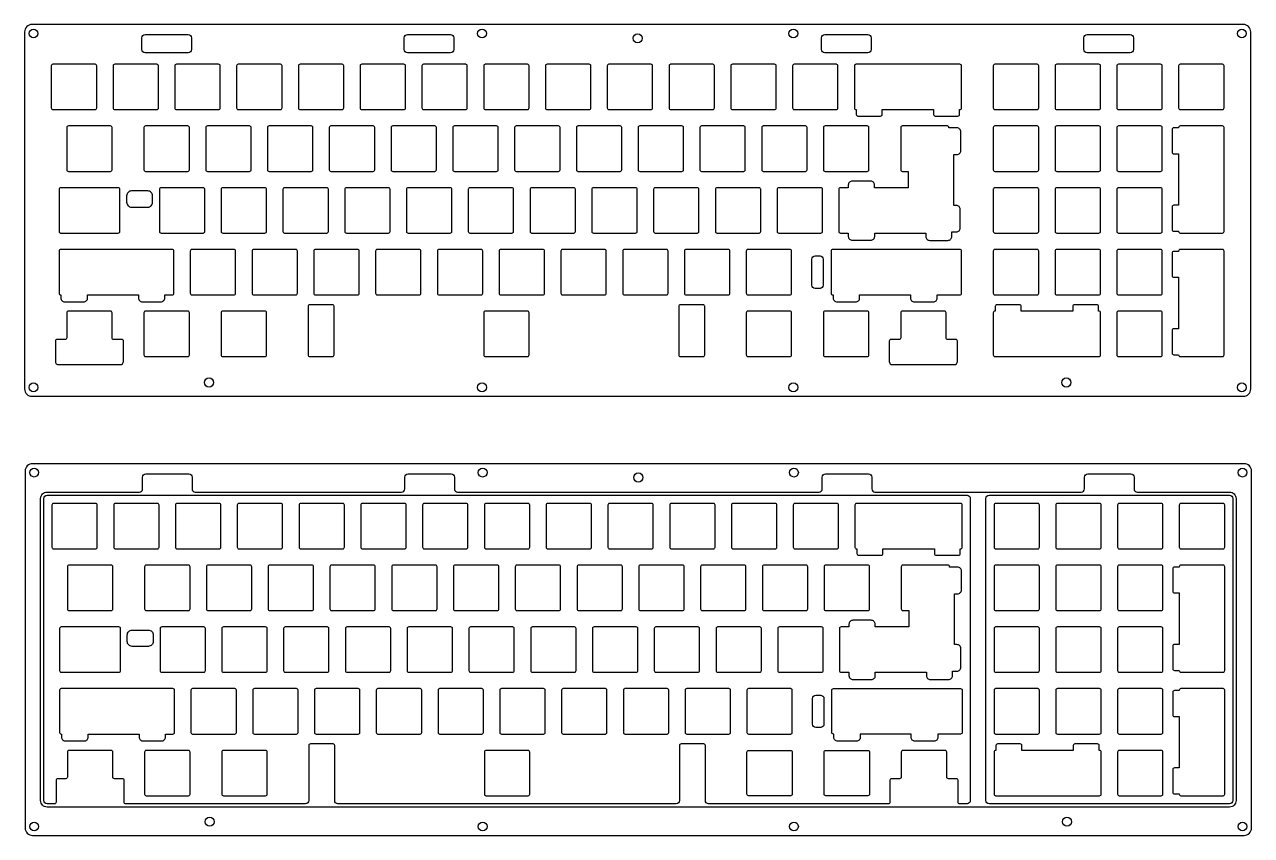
# Model space of a CAD drawing. Header units: millimetres. Extents: x 33 to 851, y 150 to 401.
# Drawn here: x 33.3 to 411.7, y 150.7 to 400.9 of the extents above; entities that cross this region are included whole.
import ezdxf

# ---------------------------------------------------------------- set-up
doc = ezdxf.new("R2010")
doc.units = ezdxf.units.MM

msp = doc.modelspace()

# ---------------------------------------------------------------- linework, layer by layer
at = {"color": 7, "linetype": 'Continuous', "lineweight": 25}
for points in [[(409.22, 400.88), (35.56, 400.88, 0.414214), (33.31, 398.63), (33.31, 288.43, 0.414214), (35.56, 286.18), (409.22, 286.18, 0.414214), (411.47, 288.43), (411.47, 398.63, 0.414214)], [(84.78, 396.75), (84.78, 393.13, -0.414214), (83.78, 392.13), (70.52, 392.13, -0.414214), (69.52, 393.13), (69.52, 396.75, -0.414214), (70.52, 397.75), (83.78, 397.75, -0.414214)], [(165.67, 396.75), (165.67, 393.13, -0.414214), (164.67, 392.13), (151.41, 392.13, -0.414214), (150.41, 393.13), (150.41, 396.75, -0.414214), (151.41, 397.75), (164.67, 397.75, -0.414214)], [(294.38, 396.75), (294.38, 393.13, -0.414214), (293.38, 392.13), (280.12, 392.13, -0.414214), (279.12, 393.13), (279.12, 396.75, -0.414214), (280.12, 397.75), (293.38, 397.75, -0.414214)], [(375.27, 396.75), (375.27, 393.13, -0.414214), (374.27, 392.13), (361.01, 392.13, -0.414214), (360.01, 393.13), (360.01, 396.75, -0.414214), (361.01, 397.75), (374.27, 397.75, -0.414214)], [(33.51, 263.12), (33.51, 152.92, 0.414214), (35.76, 150.67), (409.43, 150.67, 0.414214), (411.68, 152.92), (411.68, 263.12, 0.414214), (409.43, 265.37), (35.76, 265.37, 0.414214)]]:
    msp.add_lwpolyline(points, format="xyb", close=True, dxfattribs=at)
at = {"color": 1}
for points in [[(41.56, 375.13, 0.414214), (42.06, 374.63), (55.06, 374.63, 0.414214), (55.56, 375.13), (55.56, 388.13, 0.414214), (55.06, 388.63), (42.06, 388.63, 0.414214), (41.56, 388.13)], [(60.61, 375.13, 0.414214), (61.11, 374.63), (74.11, 374.63, 0.414214), (74.61, 375.13), (74.61, 388.13, 0.414214), (74.11, 388.63), (61.11, 388.63, 0.414214), (60.61, 388.13)], [(79.66, 375.13, 0.414214), (80.16, 374.63), (93.16, 374.63, 0.414214), (93.66, 375.13), (93.66, 388.13, 0.414214), (93.16, 388.63), (80.16, 388.63, 0.414214), (79.66, 388.13)], [(98.71, 375.13, 0.414214), (99.21, 374.63), (112.21, 374.63, 0.414214), (112.71, 375.13), (112.71, 388.13, 0.414214), (112.21, 388.63), (99.21, 388.63, 0.414214), (98.71, 388.13)], [(117.76, 375.13, 0.414214), (118.26, 374.63), (131.26, 374.63, 0.414214), (131.76, 375.13), (131.76, 388.13, 0.414214), (131.26, 388.63), (118.26, 388.63, 0.414214), (117.76, 388.13)], [(136.81, 375.13, 0.414214), (137.31, 374.63), (150.31, 374.63, 0.414214), (150.81, 375.13), (150.81, 388.13, 0.414214), (150.31, 388.63), (137.31, 388.63, 0.414214), (136.81, 388.13)], [(155.86, 375.13, 0.414214), (156.36, 374.63), (169.36, 374.63, 0.414214), (169.86, 375.13), (169.86, 388.13, 0.414214), (169.36, 388.63), (156.36, 388.63, 0.414214), (155.86, 388.13)], [(174.91, 375.13, 0.414214), (175.41, 374.63), (188.41, 374.63, 0.414214), (188.91, 375.13), (188.91, 388.13, 0.414214), (188.41, 388.63), (175.41, 388.63, 0.414214), (174.91, 388.13)], [(193.96, 375.13, 0.414214), (194.46, 374.63), (207.46, 374.63, 0.414214), (207.96, 375.13), (207.96, 388.13, 0.414214), (207.46, 388.63), (194.46, 388.63, 0.414214), (193.96, 388.13)], [(213.01, 375.13, 0.414214), (213.51, 374.63), (226.51, 374.63, 0.414214), (227.01, 375.13), (227.01, 388.13, 0.414214), (226.51, 388.63), (213.51, 388.63, 0.414214), (213.01, 388.13)], [(232.06, 375.13, 0.414214), (232.56, 374.63), (245.56, 374.63, 0.414214), (246.06, 375.13), (246.06, 388.13, 0.414214), (245.56, 388.63), (232.56, 388.63, 0.414214), (232.06, 388.13)], [(251.11, 375.13, 0.414214), (251.61, 374.63), (264.61, 374.63, 0.414214), (265.11, 375.13), (265.11, 388.13, 0.414214), (264.61, 388.63), (251.61, 388.63, 0.414214), (251.11, 388.13)], [(270.16, 375.13, 0.414214), (270.66, 374.63), (283.66, 374.63, 0.414214), (284.16, 375.13), (284.16, 388.13, 0.414214), (283.66, 388.63), (270.66, 388.63, 0.414214), (270.16, 388.13)], [(321.67, 374.63), (321.76, 374.63, 0.414214), (322.26, 375.13), (322.26, 388.13, 0.414214), (321.76, 388.63), (289.71, 388.63, 0.414214), (289.21, 388.13), (289.21, 375.13, 0.414214), (289.71, 374.63), (289.8, 374.63), (289.8, 373.13, 0.414214), (290.3, 372.63), (297.3, 372.63, 0.414214), (297.8, 373.13), (297.8, 374.63), (313.67, 374.63), (313.67, 373.13, 0.414214), (314.17, 372.63), (321.17, 372.63, 0.414214), (321.67, 373.13)], [(46.32, 356.08, 0.414214), (46.82, 355.58), (59.82, 355.58, 0.414214), (60.32, 356.08), (60.32, 369.08, 0.414214), (59.82, 369.58), (46.82, 369.58, 0.414214), (46.32, 369.08)], [(70.14, 356.08, 0.414214), (70.64, 355.58), (83.64, 355.58, 0.414214), (84.14, 356.08), (84.14, 369.08, 0.414214), (83.64, 369.58), (70.64, 369.58, 0.414214), (70.14, 369.08)], [(89.19, 356.08, 0.414214), (89.69, 355.58), (102.69, 355.58, 0.414214), (103.19, 356.08), (103.19, 369.08, 0.414214), (102.69, 369.58), (89.69, 369.58, 0.414214), (89.19, 369.08)], [(108.24, 356.08, 0.414214), (108.74, 355.58), (121.74, 355.58, 0.414214), (122.24, 356.08), (122.24, 369.08, 0.414214), (121.74, 369.58), (108.74, 369.58, 0.414214), (108.24, 369.08)], [(127.29, 356.08, 0.414214), (127.79, 355.58), (140.79, 355.58, 0.414214), (141.29, 356.08), (141.29, 369.08, 0.414214), (140.79, 369.58), (127.79, 369.58, 0.414214), (127.29, 369.08)], [(146.34, 356.08, 0.414214), (146.84, 355.58), (159.84, 355.58, 0.414214), (160.34, 356.08), (160.34, 369.08, 0.414214), (159.84, 369.58), (146.84, 369.58, 0.414214), (146.34, 369.08)], [(165.39, 356.08, 0.414214), (165.89, 355.58), (178.89, 355.58, 0.414214), (179.39, 356.08), (179.39, 369.08, 0.414214), (178.89, 369.58), (165.89, 369.58, 0.414214), (165.39, 369.08)], [(184.44, 356.08, 0.414214), (184.94, 355.58), (197.94, 355.58, 0.414214), (198.44, 356.08), (198.44, 369.08, 0.414214), (197.94, 369.58), (184.94, 369.58, 0.414214), (184.44, 369.08)], [(203.49, 356.08, 0.414214), (203.99, 355.58), (216.99, 355.58, 0.414214), (217.49, 356.08), (217.49, 369.08, 0.414214), (216.99, 369.58), (203.99, 369.58, 0.414214), (203.49, 369.08)], [(222.54, 356.08, 0.414214), (223.04, 355.58), (236.04, 355.58, 0.414214), (236.54, 356.08), (236.54, 369.08, 0.414214), (236.04, 369.58), (223.04, 369.58, 0.414214), (222.54, 369.08)], [(241.59, 356.08, 0.414214), (242.09, 355.58), (255.09, 355.58, 0.414214), (255.59, 356.08), (255.59, 369.08, 0.414214), (255.09, 369.58), (242.09, 369.58, 0.414214), (241.59, 369.08)], [(260.64, 356.08, 0.414214), (261.14, 355.58), (274.14, 355.58, 0.414214), (274.64, 356.08), (274.64, 369.08, 0.414214), (274.14, 369.58), (261.14, 369.58, 0.414214), (260.64, 369.08)], [(279.69, 356.08, 0.414214), (280.19, 355.58), (293.19, 355.58, 0.414214), (293.69, 356.08), (293.69, 369.08, 0.414214), (293.19, 369.58), (280.19, 369.58, 0.414214), (279.69, 369.08)], [(305.8, 355.58), (305.8, 350.53), (295.42, 350.53), (295.42, 351.36, 0.414214), (294.22, 352.56), (288.55, 352.56, 0.414214), (287.35, 351.36), (287.35, 350.53), (284.92, 350.53, 0.414214), (284.42, 350.03), (284.42, 337.03, 0.414214), (284.92, 336.53), (287.35, 336.53), (287.35, 335.51, 0.414214), (288.55, 334.31), (294.28, 334.31, 0.414214), (295.48, 335.51), (295.48, 336.53), (311.26, 336.53), (311.26, 335.48, 0.414214), (312.46, 334.28), (318.05, 334.28, 0.414214), (319.25, 335.48), (319.25, 336.9), (320.64, 336.9, 0.414214), (321.84, 338.1), (321.84, 343.87, 0.414214), (320.64, 345.07), (319.93, 345.07), (319.93, 360.76), (320.84, 360.76, 0.414214), (322.04, 361.96), (322.04, 367.78, 0.414214), (320.84, 368.98), (318.4, 368.98), (318.4, 369.08, 0.414214), (317.9, 369.58), (304, 369.58, 0.414214), (303.5, 369.08), (303.5, 356.08, 0.414214), (304, 355.58)], [(43.94, 337.03, 0.414214), (44.44, 336.53), (62.21, 336.53, 0.414214), (62.71, 337.03), (62.71, 350.03, 0.414214), (62.21, 350.53), (44.44, 350.53, 0.414214), (43.94, 350.03)], [(64.8, 346.03, 0.414214), (66.3, 344.53), (71.3, 344.53, 0.414214), (72.8, 346.03), (72.8, 348.03, 0.414214), (71.3, 349.53), (66.3, 349.53, 0.414214), (64.8, 348.03)], [(74.9, 337.03, 0.414214), (75.4, 336.53), (88.4, 336.53, 0.414214), (88.9, 337.03), (88.9, 350.03, 0.414214), (88.4, 350.53), (75.4, 350.53, 0.414214), (74.9, 350.03)], [(93.95, 337.03, 0.414214), (94.45, 336.53), (107.45, 336.53, 0.414214), (107.95, 337.03), (107.95, 350.03, 0.414214), (107.45, 350.53), (94.45, 350.53, 0.414214), (93.95, 350.03)], [(113, 337.03, 0.414214), (113.5, 336.53), (126.5, 336.53, 0.414214), (127, 337.03), (127, 350.03, 0.414214), (126.5, 350.53), (113.5, 350.53, 0.414214), (113, 350.03)], [(132.05, 337.03, 0.414214), (132.55, 336.53), (145.55, 336.53, 0.414214), (146.05, 337.03), (146.05, 350.03, 0.414214), (145.55, 350.53), (132.55, 350.53, 0.414214), (132.05, 350.03)], [(151.1, 337.03, 0.414214), (151.6, 336.53), (164.6, 336.53, 0.414214), (165.1, 337.03), (165.1, 350.03, 0.414214), (164.6, 350.53), (151.6, 350.53, 0.414214), (151.1, 350.03)], [(170.15, 337.03, 0.414214), (170.65, 336.53), (183.65, 336.53, 0.414214), (184.15, 337.03), (184.15, 350.03, 0.414214), (183.65, 350.53), (170.65, 350.53, 0.414214), (170.15, 350.03)], [(189.2, 337.03, 0.414214), (189.7, 336.53), (202.7, 336.53, 0.414214), (203.2, 337.03), (203.2, 350.03, 0.414214), (202.7, 350.53), (189.7, 350.53, 0.414214), (189.2, 350.03)], [(208.25, 337.03, 0.414214), (208.75, 336.53), (221.75, 336.53, 0.414214), (222.25, 337.03), (222.25, 350.03, 0.414214), (221.75, 350.53), (208.75, 350.53, 0.414214), (208.25, 350.03)], [(227.3, 337.03, 0.414214), (227.8, 336.53), (240.8, 336.53, 0.414214), (241.3, 337.03), (241.3, 350.03, 0.414214), (240.8, 350.53), (227.8, 350.53, 0.414214), (227.3, 350.03)], [(246.35, 337.03, 0.414214), (246.85, 336.53), (259.85, 336.53, 0.414214), (260.35, 337.03), (260.35, 350.03, 0.414214), (259.85, 350.53), (246.85, 350.53, 0.414214), (246.35, 350.03)], [(265.4, 337.03, 0.414214), (265.9, 336.53), (278.9, 336.53, 0.414214), (279.4, 337.03), (279.4, 350.03, 0.414214), (278.9, 350.53), (265.9, 350.53, 0.414214), (265.4, 350.03)], [(52.77, 317.48), (68.45, 317.48), (68.45, 316.53, 0.414214), (69.65, 315.33), (75.36, 315.33, 0.414214), (76.56, 316.53), (76.56, 317.48), (78.87, 317.48, 0.414214), (79.37, 317.98), (79.37, 330.98, 0.414214), (78.87, 331.48), (44.44, 331.48, 0.414214), (43.94, 330.98), (43.94, 317.98, 0.414214), (44.44, 317.48), (44.51, 317.48), (44.51, 316.53, 0.414214), (45.71, 315.33), (51.57, 315.33, 0.414214), (52.77, 316.53)], [(84.42, 317.98, 0.414214), (84.92, 317.48), (97.92, 317.48, 0.414214), (98.42, 317.98), (98.42, 330.98, 0.414214), (97.92, 331.48), (84.92, 331.48, 0.414214), (84.42, 330.98)], [(103.47, 317.98, 0.414214), (103.97, 317.48), (116.97, 317.48, 0.414214), (117.47, 317.98), (117.47, 330.98, 0.414214), (116.97, 331.48), (103.97, 331.48, 0.414214), (103.47, 330.98)], [(122.52, 317.98, 0.414214), (123.02, 317.48), (136.02, 317.48, 0.414214), (136.52, 317.98), (136.52, 330.98, 0.414214), (136.02, 331.48), (123.02, 331.48, 0.414214), (122.52, 330.98)], [(141.57, 317.98, 0.414214), (142.07, 317.48), (155.07, 317.48, 0.414214), (155.57, 317.98), (155.57, 330.98, 0.414214), (155.07, 331.48), (142.07, 331.48, 0.414214), (141.57, 330.98)], [(160.62, 317.98, 0.414214), (161.12, 317.48), (174.12, 317.48, 0.414214), (174.62, 317.98), (174.62, 330.98, 0.414214), (174.12, 331.48), (161.12, 331.48, 0.414214), (160.62, 330.98)], [(179.67, 317.98, 0.414214), (180.17, 317.48), (193.17, 317.48, 0.414214), (193.67, 317.98), (193.67, 330.98, 0.414214), (193.17, 331.48), (180.17, 331.48, 0.414214), (179.67, 330.98)], [(198.72, 317.98, 0.414214), (199.22, 317.48), (212.22, 317.48, 0.414214), (212.72, 317.98), (212.72, 330.98, 0.414214), (212.22, 331.48), (199.22, 331.48, 0.414214), (198.72, 330.98)], [(217.77, 317.98, 0.414214), (218.27, 317.48), (231.27, 317.48, 0.414214), (231.77, 317.98), (231.77, 330.98, 0.414214), (231.27, 331.48), (218.27, 331.48, 0.414214), (217.77, 330.98)], [(236.82, 317.98, 0.414214), (237.32, 317.48), (250.32, 317.48, 0.414214), (250.82, 317.98), (250.82, 330.98, 0.414214), (250.32, 331.48), (237.32, 331.48, 0.414214), (236.82, 330.98)], [(255.87, 317.98, 0.414214), (256.37, 317.48), (269.37, 317.48, 0.414214), (269.87, 317.98), (269.87, 330.98, 0.414214), (269.37, 331.48), (256.37, 331.48, 0.414214), (255.87, 330.98)], [(322.26, 330.98, 0.414214), (321.76, 331.48), (282.54, 331.48, 0.414214), (282.04, 330.98), (282.04, 317.98, 0.414368), (282.54, 317.48), (282.7, 317.48), (282.7, 316.48, 0.414214), (283.9, 315.28), (289.65, 315.28, 0.414214), (290.85, 316.48), (290.85, 317.48), (306.51, 317.48), (306.51, 316.48, 0.414214), (307.71, 315.28), (313.56, 315.28, 0.414214), (314.76, 316.48), (314.76, 317.48), (321.76, 317.48, 0.414214), (322.26, 317.98)], [(128.26, 298.43, 0.414214), (128.76, 298.93), (128.76, 313.93, 0.414214), (128.26, 314.43), (121.26, 314.43, 0.414214), (120.76, 313.93), (120.76, 298.93, 0.414214), (121.26, 298.43)], [(242.56, 298.43, 0.414214), (243.06, 298.93), (243.06, 313.93, 0.414214), (242.56, 314.43), (235.56, 314.43, 0.414214), (235.06, 313.93), (235.06, 298.93, 0.414214), (235.56, 298.43)], [(63.82, 296.93), (63.82, 303.2, 0.414214), (63.32, 303.7), (60.82, 303.7, -0.414214), (60.32, 304.2), (60.32, 311.93, 0.414214), (59.82, 312.43), (46.82, 312.43, 0.414214), (46.32, 311.93), (46.32, 304.2, -0.414214), (45.82, 303.7), (43.32, 303.7, 0.414214), (42.82, 303.2), (42.82, 296.93, 0.414214), (43.82, 295.93), (62.82, 295.93, 0.414214)], [(70.14, 298.93, 0.414214), (70.64, 298.43), (83.64, 298.43, 0.414214), (84.14, 298.93), (84.14, 311.93, 0.414214), (83.64, 312.43), (70.64, 312.43, 0.414214), (70.14, 311.93)], [(93.95, 298.93, 0.414214), (94.45, 298.43), (107.45, 298.43, 0.414214), (107.95, 298.93), (107.95, 311.93, 0.414214), (107.45, 312.43), (94.45, 312.43, 0.414214), (93.95, 311.93)], [(174.91, 298.93, 0.414214), (175.41, 298.43), (188.41, 298.43, 0.414214), (188.91, 298.93), (188.91, 311.93, 0.414214), (188.41, 312.43), (175.41, 312.43, 0.414214), (174.91, 311.93)], [(256.37, 312.43, 0.414214), (255.87, 311.93), (255.87, 298.93, 0.414214), (256.37, 298.43), (269.37, 298.43, 0.414214), (269.87, 298.93), (269.87, 311.93, 0.414214), (269.37, 312.43)], [(280.19, 312.43, 0.414214), (279.69, 311.93), (279.69, 298.93, 0.414214), (280.19, 298.43), (293.19, 298.43, 0.414214), (293.69, 298.93), (293.69, 311.93, 0.414214), (293.19, 312.43)], [(321, 296.93), (321, 303.2, 0.414214), (320.5, 303.7), (318, 303.7, -0.414214), (317.5, 304.2), (317.5, 311.93, 0.414214), (317, 312.43), (304, 312.43, 0.414214), (303.5, 311.93), (303.5, 304.2, -0.414214), (303, 303.7), (300.5, 303.7, 0.414214), (300, 303.2), (300, 296.93, 0.414214), (301, 295.93), (320, 295.93, 0.414214)], [(41.76, 252.62), (41.76, 239.62, 0.414214), (42.26, 239.12), (55.26, 239.12, 0.414214), (55.76, 239.62), (55.76, 252.62, 0.414214), (55.26, 253.12), (42.26, 253.12, 0.414214)], [(60.81, 252.62), (60.81, 239.62, 0.414214), (61.31, 239.12), (74.31, 239.12, 0.414214), (74.81, 239.62), (74.81, 252.62, 0.414214), (74.31, 253.12), (61.31, 253.12, 0.414214)], [(79.86, 252.62), (79.86, 239.62, 0.414214), (80.36, 239.12), (93.36, 239.12, 0.414214), (93.86, 239.62), (93.86, 252.62, 0.414214), (93.36, 253.12), (80.36, 253.12, 0.414214)], [(98.91, 252.62), (98.91, 239.62, 0.414214), (99.41, 239.12), (112.41, 239.12, 0.414214), (112.91, 239.62), (112.91, 252.62, 0.414214), (112.41, 253.12), (99.41, 253.12, 0.414214)], [(117.96, 252.62), (117.96, 239.62, 0.414214), (118.46, 239.12), (131.46, 239.12, 0.414214), (131.96, 239.62), (131.96, 252.62, 0.414214), (131.46, 253.12), (118.46, 253.12, 0.414214)], [(137.01, 252.62), (137.01, 239.62, 0.414214), (137.51, 239.12), (150.51, 239.12, 0.414214), (151.01, 239.62), (151.01, 252.62, 0.414214), (150.51, 253.12), (137.51, 253.12, 0.414214)], [(156.06, 252.62), (156.06, 239.62, 0.414214), (156.56, 239.12), (169.56, 239.12, 0.414214), (170.06, 239.62), (170.06, 252.62, 0.414214), (169.56, 253.12), (156.56, 253.12, 0.414214)], [(175.11, 252.62), (175.11, 239.62, 0.414214), (175.61, 239.12), (188.61, 239.12, 0.414214), (189.11, 239.62), (189.11, 252.62, 0.414214), (188.61, 253.12), (175.61, 253.12, 0.414214)], [(194.16, 252.62), (194.16, 239.62, 0.414214), (194.66, 239.12), (207.66, 239.12, 0.414214), (208.16, 239.62), (208.16, 252.62, 0.414214), (207.66, 253.12), (194.66, 253.12, 0.414214)], [(213.21, 252.62), (213.21, 239.62, 0.414214), (213.71, 239.12), (226.71, 239.12, 0.414214), (227.21, 239.62), (227.21, 252.62, 0.414214), (226.71, 253.12), (213.71, 253.12, 0.414214)], [(232.26, 252.62), (232.26, 239.62, 0.414214), (232.76, 239.12), (245.76, 239.12, 0.414214), (246.26, 239.62), (246.26, 252.62, 0.414214), (245.76, 253.12), (232.76, 253.12, 0.414214)], [(251.31, 252.62), (251.31, 239.62, 0.414214), (251.81, 239.12), (264.81, 239.12, 0.414214), (265.31, 239.62), (265.31, 252.62, 0.414214), (264.81, 253.12), (251.81, 253.12, 0.414214)], [(270.36, 252.62), (270.36, 239.62, 0.414214), (270.86, 239.12), (283.86, 239.12, 0.414214), (284.36, 239.62), (284.36, 252.62, 0.414214), (283.86, 253.12), (270.86, 253.12, 0.414214)], [(321.96, 239.12, 0.414214), (322.46, 239.62), (322.46, 252.62, 0.414214), (321.96, 253.12), (289.91, 253.12, 0.414214), (289.41, 252.62), (289.41, 239.62, 0.414214), (289.91, 239.12), (290, 239.12), (290, 237.62, 0.414214), (290.5, 237.12), (297.5, 237.12, 0.414214), (298, 237.62), (298, 239.12), (313.88, 239.12), (313.88, 237.62, 0.414214), (314.38, 237.12), (321.38, 237.12, 0.414214), (321.88, 237.62), (321.88, 239.12)], [(46.53, 233.57), (46.53, 220.57, 0.414214), (47.03, 220.07), (60.03, 220.07, 0.414214), (60.53, 220.57), (60.53, 233.57, 0.414214), (60.03, 234.07), (47.03, 234.07, 0.414214)], [(70.34, 233.57), (70.34, 220.57, 0.414214), (70.84, 220.07), (83.84, 220.07, 0.414214), (84.34, 220.57), (84.34, 233.57, 0.414214), (83.84, 234.07), (70.84, 234.07, 0.414214)], [(89.39, 233.57), (89.39, 220.57, 0.414214), (89.89, 220.07), (102.89, 220.07, 0.414214), (103.39, 220.57), (103.39, 233.57, 0.414214), (102.89, 234.07), (89.89, 234.07, 0.414214)], [(108.44, 233.57), (108.44, 220.57, 0.414214), (108.94, 220.07), (121.94, 220.07, 0.414214), (122.44, 220.57), (122.44, 233.57, 0.414214), (121.94, 234.07), (108.94, 234.07, 0.414214)], [(127.49, 233.57), (127.49, 220.57, 0.414214), (127.99, 220.07), (140.99, 220.07, 0.414214), (141.49, 220.57), (141.49, 233.57, 0.414214), (140.99, 234.07), (127.99, 234.07, 0.414214)], [(146.54, 233.57), (146.54, 220.57, 0.414214), (147.04, 220.07), (160.04, 220.07, 0.414214), (160.54, 220.57), (160.54, 233.57, 0.414214), (160.04, 234.07), (147.04, 234.07, 0.414214)], [(165.59, 233.57), (165.59, 220.57, 0.414214), (166.09, 220.07), (179.09, 220.07, 0.414214), (179.59, 220.57), (179.59, 233.57, 0.414214), (179.09, 234.07), (166.09, 234.07, 0.414214)], [(184.64, 233.57), (184.64, 220.57, 0.414214), (185.14, 220.07), (198.14, 220.07, 0.414214), (198.64, 220.57), (198.64, 233.57, 0.414214), (198.14, 234.07), (185.14, 234.07, 0.414214)], [(203.69, 233.57), (203.69, 220.57, 0.414214), (204.19, 220.07), (217.19, 220.07, 0.414214), (217.69, 220.57), (217.69, 233.57, 0.414214), (217.19, 234.07), (204.19, 234.07, 0.414214)], [(222.74, 233.57), (222.74, 220.57, 0.414214), (223.24, 220.07), (236.24, 220.07, 0.414214), (236.74, 220.57), (236.74, 233.57, 0.414214), (236.24, 234.07), (223.24, 234.07, 0.414214)], [(241.79, 233.57), (241.79, 220.57, 0.414214), (242.29, 220.07), (255.29, 220.07, 0.414214), (255.79, 220.57), (255.79, 233.57, 0.414214), (255.29, 234.07), (242.29, 234.07, 0.414214)], [(260.84, 233.57), (260.84, 220.57, 0.414214), (261.34, 220.07), (274.34, 220.07, 0.414214), (274.84, 220.57), (274.84, 233.57, 0.414214), (274.34, 234.07), (261.34, 234.07, 0.414214)], [(279.89, 233.57), (279.89, 220.57, 0.414214), (280.39, 220.07), (293.39, 220.07, 0.414214), (293.89, 220.57), (293.89, 233.57, 0.414214), (293.39, 234.07), (280.39, 234.07, 0.414214)], [(295.62, 215.02), (295.62, 215.85, 0.414214), (294.42, 217.05), (288.76, 217.05, 0.414214), (287.56, 215.85), (287.56, 215.02), (285.12, 215.02, 0.414214), (284.62, 214.52), (284.62, 201.52, 0.414214), (285.12, 201.02), (287.56, 201.02), (287.56, 200, 0.414214), (288.76, 198.8), (294.48, 198.8, 0.414214), (295.68, 200), (295.68, 201.02), (311.46, 201.02), (311.46, 199.97, 0.414214), (312.66, 198.77), (318.26, 198.77, 0.414214), (319.46, 199.97), (319.46, 201.39), (320.85, 201.39, 0.414214), (322.05, 202.59), (322.05, 208.36, 0.414214), (320.85, 209.56), (320.13, 209.56), (320.13, 225.25), (321.04, 225.25, 0.414214), (322.24, 226.45), (322.24, 232.27, 0.414214), (321.04, 233.47), (318.6, 233.47), (318.6, 233.57, 0.414214), (318.1, 234.07), (304.2, 234.07, 0.414214), (303.7, 233.57), (303.7, 220.57, 0.414214), (304.2, 220.07), (306, 220.07), (306, 215.02)], [(44.14, 201.52, 0.414214), (44.64, 201.02), (62.41, 201.02, 0.414214), (62.91, 201.52), (62.91, 214.52, 0.414214), (62.41, 215.02), (44.64, 215.02, 0.414214), (44.14, 214.52)], [(66.5, 214.02), (71.5, 214.02, -0.414214), (73, 212.52), (73, 210.52, -0.414214), (71.5, 209.02), (66.5, 209.02, -0.414214), (65, 210.52), (65, 212.52, -0.414214)], [(75.1, 214.52), (75.1, 201.52, 0.414214), (75.6, 201.02), (88.6, 201.02, 0.414214), (89.1, 201.52), (89.1, 214.52, 0.414214), (88.6, 215.02), (75.6, 215.02, 0.414214)], [(94.15, 214.52), (94.15, 201.52, 0.414214), (94.65, 201.02), (107.65, 201.02, 0.414214), (108.15, 201.52), (108.15, 214.52, 0.414214), (107.65, 215.02), (94.65, 215.02, 0.414214)], [(113.2, 214.52), (113.2, 201.52, 0.414214), (113.7, 201.02), (126.7, 201.02, 0.414214), (127.2, 201.52), (127.2, 214.52, 0.414214), (126.7, 215.02), (113.7, 215.02, 0.414214)], [(132.25, 214.52), (132.25, 201.52, 0.414214), (132.75, 201.02), (145.75, 201.02, 0.414214), (146.25, 201.52), (146.25, 214.52, 0.414214), (145.75, 215.02), (132.75, 215.02, 0.414214)], [(151.3, 214.52), (151.3, 201.52, 0.414214), (151.8, 201.02), (164.8, 201.02, 0.414214), (165.3, 201.52), (165.3, 214.52, 0.414214), (164.8, 215.02), (151.8, 215.02, 0.414214)], [(170.35, 214.52), (170.35, 201.52, 0.414214), (170.85, 201.02), (183.85, 201.02, 0.414214), (184.35, 201.52), (184.35, 214.52, 0.414214), (183.85, 215.02), (170.85, 215.02, 0.414214)], [(189.4, 214.52), (189.4, 201.52, 0.414214), (189.9, 201.02), (202.9, 201.02, 0.414214), (203.4, 201.52), (203.4, 214.52, 0.414214), (202.9, 215.02), (189.9, 215.02, 0.414214)], [(208.45, 214.52), (208.45, 201.52, 0.414214), (208.95, 201.02), (221.95, 201.02, 0.414214), (222.45, 201.52), (222.45, 214.52, 0.414214), (221.95, 215.02), (208.95, 215.02, 0.414214)], [(227.5, 214.52), (227.5, 201.52, 0.414214), (228, 201.02), (241, 201.02, 0.414214), (241.5, 201.52), (241.5, 214.52, 0.414214), (241, 215.02), (228, 215.02, 0.414214)], [(246.55, 214.52), (246.55, 201.52, 0.414214), (247.05, 201.02), (260.05, 201.02, 0.414214), (260.55, 201.52), (260.55, 214.52, 0.414214), (260.05, 215.02), (247.05, 215.02, 0.414214)], [(265.6, 214.52), (265.6, 201.52, 0.414214), (266.1, 201.02), (279.1, 201.02, 0.414214), (279.6, 201.52), (279.6, 214.52, 0.414214), (279.1, 215.02), (266.1, 215.02, 0.414214)], [(52.97, 181.97), (68.65, 181.97), (68.65, 181.02, 0.414214), (69.85, 179.82), (75.56, 179.82, 0.414214), (76.76, 181.02), (76.76, 181.97), (79.08, 181.97, 0.414214), (79.58, 182.47), (79.58, 195.47, 0.414214), (79.08, 195.97), (44.64, 195.97, 0.414214), (44.14, 195.47), (44.14, 182.47, 0.414214), (44.64, 181.97), (44.71, 181.97), (44.71, 181.02, 0.414214), (45.91, 179.82), (51.77, 179.82, 0.414214), (52.97, 181.02)], [(84.63, 195.47), (84.63, 182.47, 0.414214), (85.13, 181.97), (98.13, 181.97, 0.414214), (98.63, 182.47), (98.63, 195.47, 0.414214), (98.13, 195.97), (85.13, 195.97, 0.414214)], [(103.68, 195.47), (103.68, 182.47, 0.414214), (104.18, 181.97), (117.18, 181.97, 0.414214), (117.68, 182.47), (117.68, 195.47, 0.414214), (117.18, 195.97), (104.18, 195.97, 0.414214)], [(122.73, 195.47), (122.73, 182.47, 0.414214), (123.23, 181.97), (136.23, 181.97, 0.414214), (136.73, 182.47), (136.73, 195.47, 0.414214), (136.23, 195.97), (123.23, 195.97, 0.414214)], [(141.78, 195.47), (141.78, 182.47, 0.414214), (142.28, 181.97), (155.28, 181.97, 0.414214), (155.78, 182.47), (155.78, 195.47, 0.414214), (155.28, 195.97), (142.28, 195.97, 0.414214)], [(160.83, 195.47), (160.83, 182.47, 0.414214), (161.33, 181.97), (174.33, 181.97, 0.414214), (174.83, 182.47), (174.83, 195.47, 0.414214), (174.33, 195.97), (161.33, 195.97, 0.414214)], [(179.88, 195.47), (179.88, 182.47, 0.414214), (180.38, 181.97), (193.38, 181.97, 0.414214), (193.88, 182.47), (193.88, 195.47, 0.414214), (193.38, 195.97), (180.38, 195.97, 0.414214)], [(198.93, 195.47), (198.93, 182.47, 0.414214), (199.43, 181.97), (212.43, 181.97, 0.414214), (212.93, 182.47), (212.93, 195.47, 0.414214), (212.43, 195.97), (199.43, 195.97, 0.414214)], [(217.98, 195.47), (217.98, 182.47, 0.414214), (218.48, 181.97), (231.48, 181.97, 0.414214), (231.98, 182.47), (231.98, 195.47, 0.414214), (231.48, 195.97), (218.48, 195.97, 0.414214)], [(237.03, 195.47), (237.03, 182.47, 0.414214), (237.53, 181.97), (250.53, 181.97, 0.414214), (251.03, 182.47), (251.03, 195.47, 0.414214), (250.53, 195.97), (237.53, 195.97, 0.414214)], [(256.08, 195.47), (256.08, 182.47, 0.414214), (256.58, 181.97), (269.58, 181.97, 0.414214), (270.08, 182.47), (270.08, 195.47, 0.414214), (269.58, 195.97), (256.58, 195.97, 0.414214)], [(70.34, 176.42), (70.34, 163.42, 0.414214), (70.84, 162.92), (83.84, 162.92, 0.414214), (84.34, 163.42), (84.34, 176.42, 0.414214), (83.84, 176.92), (70.84, 176.92, 0.414214)], [(94.15, 176.42), (94.15, 163.42, 0.414214), (94.65, 162.92), (107.65, 162.92, 0.414214), (108.15, 163.42), (108.15, 176.42, 0.414214), (107.65, 176.92), (94.65, 176.92, 0.414214)], [(175.11, 176.42), (175.11, 163.42, 0.414214), (175.61, 162.92), (188.61, 162.92, 0.414214), (189.11, 163.42), (189.11, 176.42, 0.414214), (188.61, 176.92), (175.61, 176.92, 0.414214)], [(270.08, 176.42), (270.08, 163.42, -0.414214), (269.58, 162.92), (256.58, 162.92, -0.414214), (256.08, 163.42), (256.08, 176.42, -0.414214), (256.58, 176.92), (269.58, 176.92, -0.414214)], [(293.89, 176.42), (293.89, 163.42, -0.414214), (293.39, 162.92), (280.39, 162.92, -0.414214), (279.89, 163.42), (279.89, 176.42, -0.414214), (280.39, 176.92), (293.39, 176.92, -0.414214)]]:
    msp.add_lwpolyline(points, format="xyb", close=True, dxfattribs=at)
at = {"color": 2}
for points in [[(345.57, 388.63), (332.57, 388.63, 0.414214), (332.07, 388.13), (332.07, 375.13, 0.414214), (332.57, 374.63), (345.57, 374.63, 0.414214), (346.07, 375.13), (346.07, 388.13, 0.414214)], [(364.62, 374.63, 0.414214), (365.12, 375.13), (365.12, 388.13, 0.414214), (364.62, 388.63), (351.62, 388.63, 0.414214), (351.12, 388.13), (351.12, 375.13, 0.414214), (351.62, 374.63)], [(370.67, 374.63), (383.67, 374.63, 0.414214), (384.17, 375.13), (384.17, 388.13, 0.414214), (383.67, 388.63), (370.67, 388.63, 0.414214), (370.17, 388.13), (370.17, 375.13, 0.414214)], [(389.72, 374.63), (402.72, 374.63, 0.414214), (403.22, 375.13), (403.22, 388.13, 0.414214), (402.72, 388.63), (389.72, 388.63, 0.414214), (389.22, 388.13), (389.22, 375.13, 0.414214)], [(332.57, 369.58, 0.414214), (332.07, 369.08), (332.07, 356.08, 0.414214), (332.57, 355.58), (345.57, 355.58, 0.414214), (346.07, 356.08), (346.07, 369.08, 0.414214), (345.57, 369.58)], [(364.62, 355.58, 0.414214), (365.12, 356.08), (365.12, 369.08, 0.414214), (364.62, 369.58), (351.62, 369.58, 0.414214), (351.12, 369.08), (351.12, 356.08, 0.414214), (351.62, 355.58)], [(370.67, 369.58, 0.414214), (370.17, 369.08), (370.17, 356.08, 0.414214), (370.67, 355.58), (383.67, 355.58, 0.414214), (384.17, 356.08), (384.17, 369.08, 0.414214), (383.67, 369.58)], [(389.22, 345.11), (387.72, 345.11, 0.414214), (387.22, 344.61), (387.22, 337.61, 0.414214), (387.72, 337.11), (389.22, 337.11), (389.22, 337.03, 0.414214), (389.72, 336.53), (402.72, 336.53, 0.414214), (403.22, 337.03), (403.22, 369.08, 0.414214), (402.72, 369.58), (389.72, 369.58, 0.414214), (389.22, 369.08), (389.22, 368.99), (387.72, 368.99, 0.414214), (387.22, 368.49), (387.22, 361.49, 0.414214), (387.72, 360.99), (389.22, 360.99)], [(332.57, 350.53, 0.414214), (332.07, 350.03), (332.07, 337.03, 0.414214), (332.57, 336.53), (345.57, 336.53, 0.414214), (346.07, 337.03), (346.07, 350.03, 0.414214), (345.57, 350.53)], [(351.62, 350.53, 0.414214), (351.12, 350.03), (351.12, 337.03, 0.414214), (351.62, 336.53), (364.62, 336.53, 0.414214), (365.12, 337.03), (365.12, 350.03, 0.414214), (364.62, 350.53)], [(370.17, 337.03, 0.414214), (370.67, 336.53), (383.67, 336.53, 0.414214), (384.17, 337.03), (384.17, 350.03, 0.414214), (383.67, 350.53), (370.67, 350.53, 0.414214), (370.17, 350.03)], [(345.57, 331.48), (332.57, 331.48, 0.414214), (332.07, 330.98), (332.07, 317.98, 0.414214), (332.57, 317.48), (345.57, 317.48, 0.414214), (346.07, 317.98), (346.07, 330.98, 0.414214)], [(351.12, 317.98, 0.414214), (351.62, 317.48), (364.62, 317.48, 0.414214), (365.12, 317.98), (365.12, 330.98, 0.414214), (364.62, 331.48), (351.62, 331.48, 0.414214), (351.12, 330.98)], [(383.67, 331.48), (370.67, 331.48, 0.414214), (370.17, 330.98), (370.17, 317.98, 0.414214), (370.67, 317.48), (383.67, 317.48, 0.414214), (384.17, 317.98), (384.17, 330.98, 0.414214)], [(389.22, 298.93, 0.414214), (389.72, 298.43), (402.72, 298.43, 0.414214), (403.22, 298.93), (403.22, 330.98, 0.414214), (402.72, 331.48), (389.72, 331.48, 0.414214), (389.22, 330.98), (389.22, 330.89), (387.72, 330.89, 0.414214), (387.22, 330.39), (387.22, 323.39, 0.414214), (387.72, 322.89), (389.22, 322.89), (389.22, 307.01), (387.72, 307.01, 0.414214), (387.22, 306.51), (387.22, 299.51, 0.414214), (387.72, 299.01), (389.22, 299.01)], [(332.57, 298.43), (364.62, 298.43, 0.414214), (365.12, 298.93), (365.12, 311.93, 0.414214), (364.62, 312.43), (364.54, 312.43), (364.54, 313.93, 0.414214), (364.04, 314.43), (357.04, 314.43, 0.414214), (356.54, 313.93), (356.54, 312.43), (340.66, 312.43), (340.66, 313.93, 0.414214), (340.16, 314.43), (333.16, 314.43, 0.414214), (332.66, 313.93), (332.66, 312.43), (332.57, 312.43, 0.414214), (332.07, 311.93), (332.07, 298.93, 0.414214)], [(370.17, 298.93, 0.414214), (370.67, 298.43), (383.67, 298.43, 0.414214), (384.17, 298.93), (384.17, 311.93, 0.414214), (383.67, 312.43), (370.67, 312.43, 0.414214), (370.17, 311.93)], [(332.28, 252.62), (332.28, 239.62, 0.414214), (332.78, 239.12), (345.78, 239.12, 0.414214), (346.28, 239.62), (346.28, 252.62, 0.414214), (345.78, 253.12), (332.78, 253.12, 0.414214)], [(351.33, 252.62), (351.33, 239.62, 0.414214), (351.83, 239.12), (364.83, 239.12, 0.414214), (365.33, 239.62), (365.33, 252.62, 0.414214), (364.83, 253.12), (351.83, 253.12, 0.414214)], [(370.38, 252.62), (370.38, 239.62, 0.414214), (370.88, 239.12), (383.88, 239.12, 0.414214), (384.38, 239.62), (384.38, 252.62, 0.414214), (383.88, 253.12), (370.88, 253.12, 0.414214)], [(389.43, 252.62), (389.43, 239.62, 0.414214), (389.93, 239.12), (402.93, 239.12, 0.414214), (403.43, 239.62), (403.43, 252.62, 0.414214), (402.93, 253.12), (389.93, 253.12, 0.414214)], [(332.28, 233.57), (332.28, 220.57, 0.414214), (332.78, 220.07), (345.78, 220.07, 0.414214), (346.28, 220.57), (346.28, 233.57, 0.414214), (345.78, 234.07), (332.78, 234.07, 0.414214)], [(351.33, 233.57), (351.33, 220.57, 0.414214), (351.83, 220.07), (364.83, 220.07, 0.414214), (365.33, 220.57), (365.33, 233.57, 0.414214), (364.83, 234.07), (351.83, 234.07, 0.414214)], [(370.38, 233.57), (370.38, 220.57, 0.414214), (370.88, 220.07), (383.88, 220.07, 0.414214), (384.38, 220.57), (384.38, 233.57, 0.414214), (383.88, 234.07), (370.88, 234.07, 0.414214)], [(389.43, 201.52, 0.414214), (389.93, 201.02), (402.93, 201.02, 0.414214), (403.43, 201.52), (403.43, 233.57, 0.414214), (402.93, 234.07), (389.93, 234.07, 0.414214), (389.43, 233.57), (389.43, 233.48), (387.93, 233.48, 0.414214), (387.43, 232.98), (387.43, 225.98, 0.414214), (387.93, 225.48), (389.43, 225.48), (389.43, 209.6), (387.93, 209.6, 0.414214), (387.43, 209.1), (387.43, 202.1, 0.414214), (387.93, 201.6), (389.43, 201.6)], [(332.28, 214.52), (332.28, 201.52, 0.414214), (332.78, 201.02), (345.78, 201.02, 0.414214), (346.28, 201.52), (346.28, 214.52, 0.414214), (345.78, 215.02), (332.78, 215.02, 0.414214)], [(351.33, 214.52), (351.33, 201.52, 0.414214), (351.83, 201.02), (364.83, 201.02, 0.414214), (365.33, 201.52), (365.33, 214.52, 0.414214), (364.83, 215.02), (351.83, 215.02, 0.414214)], [(370.38, 214.52), (370.38, 201.52, 0.414214), (370.88, 201.02), (383.88, 201.02, 0.414214), (384.38, 201.52), (384.38, 214.52, 0.414214), (383.88, 215.02), (370.88, 215.02, 0.414214)], [(332.28, 195.47), (332.28, 182.47, 0.414214), (332.78, 181.97), (345.78, 181.97, 0.414214), (346.28, 182.47), (346.28, 195.47, 0.414214), (345.78, 195.97), (332.78, 195.97, 0.414214)], [(351.33, 195.47), (351.33, 182.47, 0.414214), (351.83, 181.97), (364.83, 181.97, 0.414214), (365.33, 182.47), (365.33, 195.47, 0.414214), (364.83, 195.97), (351.83, 195.97, 0.414214)], [(370.38, 195.47), (370.38, 182.47, 0.414214), (370.88, 181.97), (383.88, 181.97, 0.414214), (384.38, 182.47), (384.38, 195.47, 0.414214), (383.88, 195.97), (370.88, 195.97, 0.414214)], [(389.43, 163.42, 0.414214), (389.93, 162.92), (402.93, 162.92, 0.414214), (403.43, 163.42), (403.43, 195.47, 0.414214), (402.93, 195.97), (389.93, 195.97, 0.414214), (389.43, 195.47), (389.43, 195.38), (387.93, 195.38, 0.414214), (387.43, 194.88), (387.43, 187.88, 0.414214), (387.93, 187.38), (389.43, 187.38), (389.43, 171.5), (387.93, 171.5, 0.414214), (387.43, 171), (387.43, 164, 0.414214), (387.93, 163.5), (389.43, 163.5)], [(332.78, 176.92, 0.414214), (332.28, 176.42), (332.28, 163.42, 0.414214), (332.78, 162.92), (364.83, 162.92, 0.414214), (365.33, 163.42), (365.33, 176.42, 0.414214), (364.83, 176.92), (364.74, 176.92), (364.74, 178.42, 0.414214), (364.24, 178.92), (357.24, 178.92, 0.414214), (356.74, 178.42), (356.74, 176.92), (340.86, 176.92), (340.86, 178.42, 0.414214), (340.36, 178.92), (333.36, 178.92, 0.414214), (332.86, 178.42), (332.86, 176.92)], [(370.38, 176.42), (370.38, 163.42, 0.414214), (370.88, 162.92), (383.88, 162.92, 0.414214), (384.38, 163.42), (384.38, 176.42, 0.414214), (383.88, 176.92), (370.88, 176.92, 0.414214)]]:
    msp.add_lwpolyline(points, format="xyb", close=True, dxfattribs=at)
for points in [[(277.12, 329.48), (278.62, 329.48, -0.414214), (279.62, 328.48), (279.62, 320.48, -0.414214), (278.62, 319.48), (277.12, 319.48, -0.414214), (276.12, 320.48), (276.12, 328.48, -0.414214)], [(277.33, 193.97), (278.83, 193.97, -0.414214), (279.83, 192.97), (279.83, 184.97, -0.414214), (278.83, 183.97), (277.33, 183.97, -0.414214), (276.33, 184.97), (276.33, 192.97, -0.414214)]]:
    msp.add_lwpolyline(points, format="xyb", close=True)
at = {"linetype": 'Continuous'}
msp.add_lwpolyline([(359.21, 256.62, 0.414214), (360.21, 257.62), (360.21, 261.24, -0.414214), (361.21, 262.24), (374.47, 262.24, -0.414214), (375.47, 261.24), (375.47, 257.62, 0.414214), (376.47, 256.62), (404.93, 256.62, -0.414214), (406.93, 254.62), (406.93, 161.42, -0.414214), (404.93, 159.42), (40.26, 159.42, -0.414214), (38.26, 161.42), (38.26, 254.62, -0.414214), (40.26, 256.62), (68.72, 256.62, 0.414214), (69.72, 257.62), (69.72, 261.24, -0.414214), (70.72, 262.24), (83.98, 262.24, -0.414214), (84.98, 261.24), (84.98, 257.62, 0.414214), (85.98, 256.62), (149.61, 256.62, 0.414214), (150.61, 257.62), (150.61, 261.24, -0.414214), (151.61, 262.24), (164.87, 262.24, -0.414214), (165.87, 261.24), (165.87, 257.62, 0.414214), (166.87, 256.62), (278.32, 256.62, 0.414214), (279.32, 257.62), (279.32, 261.24, -0.414214), (280.32, 262.24), (293.58, 262.24, -0.414214), (294.58, 261.24), (294.58, 257.62, 0.414214), (295.58, 256.62)], format="xyb", close=True, dxfattribs=at)
at = {"color": 1, "linetype": 'Continuous', "lineweight": 25}
msp.add_lwpolyline([(243.26, 161.42), (243.26, 178.42, 0.414214), (242.76, 178.92), (235.76, 178.92, 0.414214), (235.26, 178.42), (235.26, 161.42, -0.414214), (234.26, 160.42), (129.96, 160.42, -0.414214), (128.96, 161.42), (128.96, 178.42, 0.414214), (128.46, 178.92), (121.46, 178.92, 0.414214), (120.96, 178.42), (120.96, 161.42, -0.414214), (119.96, 160.42), (64.53, 160.42, -0.414214), (64.03, 160.92), (64.03, 167.69, 0.414214), (63.53, 168.19), (61.03, 168.19, -0.414214), (60.53, 168.69), (60.53, 176.42, 0.414214), (60.03, 176.92), (47.03, 176.92, 0.414214), (46.53, 176.42), (46.53, 168.69, -0.414214), (46.03, 168.19), (43.53, 168.19, 0.414214), (43.03, 167.69), (43.03, 160.92, -0.414214), (42.53, 160.42), (40.26, 160.42, -0.414214), (39.26, 161.42), (39.26, 254.62, -0.414214), (40.26, 255.62), (323.96, 255.62, -0.414214), (324.96, 254.62), (324.96, 161.42, -0.414214), (323.96, 160.42), (321.7, 160.42, -0.414214), (321.2, 160.92), (321.2, 167.69, 0.414214), (320.7, 168.19), (318.2, 168.19, -0.414214), (317.7, 168.69), (317.7, 176.42, 0.414214), (317.2, 176.92), (304.2, 176.92, 0.414214), (303.7, 176.42), (303.7, 168.69, -0.414214), (303.2, 168.19), (300.7, 168.19, 0.414214), (300.2, 167.69), (300.2, 160.92, -0.414214), (299.7, 160.42), (244.26, 160.42, -0.414214)], format="xyb", close=True, dxfattribs=at)
at = {"color": 2, "linetype": 'Continuous'}
msp.add_lwpolyline([(330.78, 255.62), (404.93, 255.62, -0.414214), (405.93, 254.62), (405.93, 161.42, -0.414214), (404.93, 160.42), (330.78, 160.42, -0.414214), (329.78, 161.42), (329.78, 254.62, -0.414214)], format="xyb", close=True, dxfattribs=at)
at = {"color": 1}
msp.add_lwpolyline([(314.96, 181.97), (314.96, 180.97, -0.414214), (313.76, 179.77), (307.91, 179.77, -0.414214), (306.71, 180.97), (306.71, 181.97), (291.05, 181.97), (291.05, 180.97, -0.414214), (289.85, 179.77), (284.1, 179.77, -0.414214), (282.9, 180.97), (282.9, 181.97), (282.74, 181.97, -0.414368), (282.24, 182.47), (282.24, 195.47, -0.414214), (282.74, 195.97), (321.96, 195.97, -0.414214), (322.46, 195.47), (322.46, 182.47, -0.414214), (321.96, 181.97), (314.96, 181.97)], format="xyb", dxfattribs=at)
at = {"color": 7, "linetype": 'Continuous', "lineweight": 25}
for centre, radius in [((36.06, 398.13), 1.35), ((174.39, 398.13), 1.35), ((222.39, 396.63), 1.4), ((270.39, 398.13), 1.35), ((408.72, 398.13), 1.35), ((90.21, 290.43), 1.4), ((354.57, 290.43), 1.4), ((36.06, 288.93), 1.35), ((174.39, 288.93), 1.35), ((270.39, 288.93), 1.35), ((408.72, 288.93), 1.35), ((36.26, 262.62), 1.35), ((174.59, 262.62), 1.35), ((222.59, 261.12), 1.4), ((270.59, 262.62), 1.35), ((408.93, 262.62), 1.35), ((90.41, 154.92), 1.4), ((354.78, 154.92), 1.4), ((36.26, 153.42), 1.35), ((174.59, 153.42), 1.35), ((270.59, 153.42), 1.35), ((408.93, 153.42), 1.35)]:
    msp.add_circle(centre, radius, dxfattribs=at)

doc.saveas('drawing.dxf')
